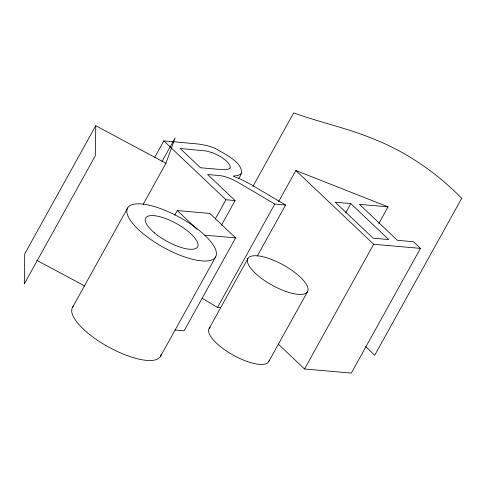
<?xml version="1.0" encoding="UTF-8"?>
<svg xmlns="http://www.w3.org/2000/svg" width="486" height="486" viewBox="0 0 486 486"><rect width="100%" height="100%" fill="white"/><g stroke="black" fill="none" stroke-linecap="round" stroke-linejoin="round"><path stroke-width="0.73" d="M95.748 125.716L95.335 155.757L24.3 283.909L24.707 253.868L95.748 125.716L165.933 163.272L143.115 204.442M165.933 163.272L175.112 137.933L161.862 161.832M238.693 178.289C249.67 165.495 224.732 154.153 216.3 148.941A21.985 7.448 29 0 0 211.337 146.912L206.35 145.448L198.586 144.044L163.825 140.891L154.645 157.458M72.536 307.389L127.684 207.899M174.735 215.213L177.311 210.572L209.8 213.427L235.607 237.891L184.097 330.808L175.033 330.012M215.274 218.973L225.923 199.758L235.103 200.566L221.513 225.079M252.92 186.424L293.672 112.91C319.381 122.144 346.214 127.964 371.596 138.152C405.561 151.359 436.264 172.275 461.7 198.3L374.694 355.266L365.654 346.561M160.459 356.457L215.608 256.96A50.344 17.053 29 0 0 157.148 207.425A50.344 17.053 29 0 0 142.185 232.903A50.344 17.053 29 0 0 215.608 256.96M202.158 298.289L217.509 307.413L274.797 204.059L285.574 205.007L257.294 256.019M278.575 201.69L295.859 170.519L388.053 206.872L378.855 223.451M209.15 328.451L247.939 258.473M345.643 212.88L350.795 203.591L388.715 239.543L373.12 238.17L335.194 202.219L350.795 203.591M268.697 361.687L307.486 291.709A34.099 11.549 29 0 0 267.889 258.157A34.099 11.549 29 0 0 257.756 275.41A34.099 11.549 29 0 0 307.486 291.709M304.534 368.977L373.661 244.27L420.451 248.389L351.323 373.09L304.534 368.977L278.235 344.045M241.263 173.648L238.383 175.391L233.134 176.12L240.685 179.188L250.964 184.54L285.574 205.007M388.053 206.872L359.458 204.357L397.384 240.303L413.41 241.718L420.451 248.389M204.624 235.163L235.607 237.891M217.509 307.413L220.201 307.65M36.742 260.308L84.868 286.06M274.797 204.059L252.872 191.028C241.724 185.209 231.123 176.321 218.086 175.446L207.625 174.523L235.103 200.566M295.859 170.519L373.661 244.27M163.825 140.891L225.923 199.758M177.311 210.572L197.073 229.307M269.226 360.096A34.099 11.549 29 0 1 233.073 355.035A34.099 11.549 29 0 1 210.28 327.206M161.243 354.112A50.344 17.053 29 0 1 109.435 347.496A50.344 17.053 29 0 1 73.264 306.405M230.012 168.065C227.46 170.683 223.11 169.383 219.854 169.45L200.475 167.743L180.154 148.479L206.368 151.018L213.275 152.987L219.478 155.994A14.623 4.951 29 0 1 222.861 158.193L225.285 160.113A18.741 6.348 29 0 1 226.768 161.474A16.67 5.65 29 0 1 229.884 165.623L230.085 166.188A14.738 4.994 29 0 1 230.012 168.065M154.269 232.709A29.695 10.06 29 0 0 197.577 246.9A29.695 10.06 29 0 0 163.096 217.679A29.695 10.06 29 0 0 154.269 232.709"/></g></svg>
